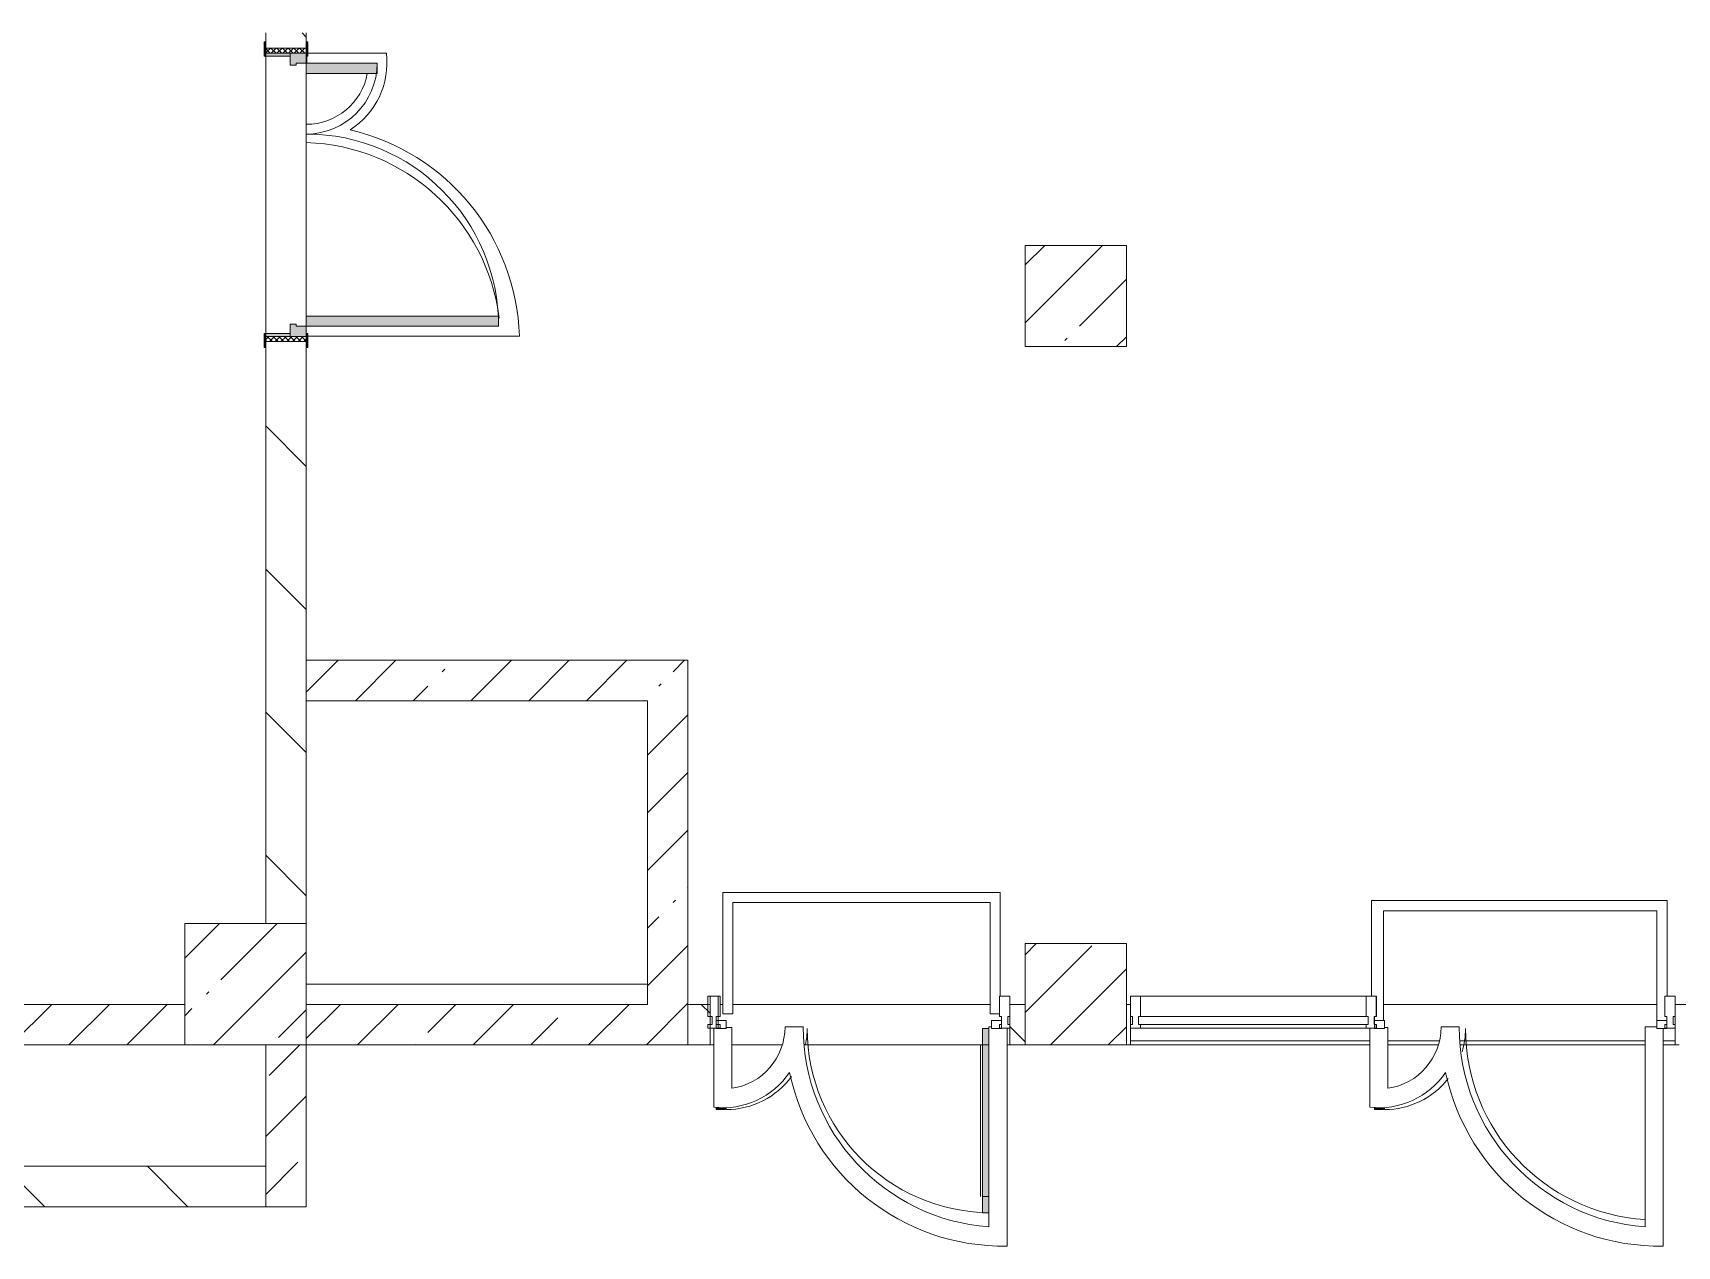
# Model space of a CAD drawing. Header units: millimetres. Extents: x 81731 to 272849, y -8553 to 29000.
# Drawn here: x 211249 to 219369, y 10705 to 16700 of the extents above; entities that cross this region are included whole.
import ezdxf

# ---------------------------------------------------------------- set-up
doc = ezdxf.new("R2010")
doc.units = ezdxf.units.MM
for name, color, linetype, lineweight, true_color in [('A-DETL-GENF-2', 7, 'Continuous', 5, 0xe2e2e2), ('A-DETL-GENF-4', 7, 'Continuous', 5, 0xaaaaaa), ('A-DOOR-4', 7, 'Continuous', 5, 0xe2e2e2), ('A-DOOR-5', 7, 'Continuous', 5, 0xaaaaaa), ('A-DOOR-FRAM-2', 7, 'Continuous', 5, 0xe2e2e2), ('A-DOOR-FRAM-4', 7, 'Continuous', 5, 0xaaaaaa), ('A-FLOR-1', 7, 'Continuous', 5, 0xaaaaaa)]:
    doc.layers.add(name, color=color, linetype=linetype, lineweight=lineweight, true_color=true_color)
for name, color, linetype, lineweight in [('A-GLAZ-CURT-2', 7, 'Continuous', 5), ('A-GLAZ-CWMG-2', 7, 'Continuous', 5), ('A-WALL', 7, 'Continuous', 9), ('I-WALL-24', 7, 'Continuous', 5), ('S-COLS-1', 7, 'Continuous', 5)]:
    doc.layers.add(name, color=color, linetype=linetype, lineweight=lineweight)
pattern_1 = [(135, (145838.57, 0), (-353.5534, -353.5534), [])]
pattern_2 = [(45, (145838.57, 0), (-285.1231, 285.1231), []), (45, (146123.7, 0), (-285.1231, 285.1231), [504.031, -100.806, 16.764, -84.042])]

# ---------------------------------------------------------------- blocks, each defined once
blk = doc.blocks.new('BSC_Колонна _Прямоугольная - 600х600-23205240-2_4_3_птичка')
at = {"layer": 'S-COLS-1'}
h = blk.add_hatch(dxfattribs=at)
h.set_pattern_fill('FP_64', color=256, style=0, pattern_type=2)
h.set_pattern_definition([(45, (-66460, -12000), (-285.1231, 285.1231), []), (45, (-66174.88, -12000), (-285.1231, 285.1231), [504.031, -100.806, 16.764, -84.042])])
h.paths.add_polyline_path([(-300, -300), (300, -300), (300, 300), (-300, 300)])
for p, q in [((300, 300), (-300, 300)), ((-300, 300), (-300, -300)), ((300, -300), (300, 300)), ((-300, -300), (300, -300))]:
    blk.add_line(p, q, dxfattribs=at)
blk = doc.blocks.new('110_Дверь_СКБ_2Ст - Д-6_л__ ДОО_Дв_1450x2100h_Дверь из раздевальной в коридор-V102-2_4_3_птичка')
at = {"layer": 'A-DOOR-4'}
for points in [[(662.5, 100), (662.5, 1050), (612.5, 1050), (612.5, 100)], [(-587.5, 100), (-587.5, 450), (-637.5, 450), (-637.5, 100)]]:
    blk.add_hatch(color=256, dxfattribs=at).paths.add_polyline_path(points)
h = blk.add_hatch(color=256, dxfattribs=at)
h.paths.add_polyline_path([(712.5, 100), (662.5, 100), (662.5, 50), (652.5, 50), (652.5, 20), (712.5, 20)])
h.paths.add_polyline_path([(-627.5, 20), (-627.5, 50), (-637.5, 50), (-637.5, 100), (-687.5, 100), (-687.5, 20)])
at = {"layer": 'A-DOOR-5'}
h = blk.add_hatch(dxfattribs=at)
h.set_pattern_fill('FP_17', color=256, style=0, pattern_type=2)
h.set_pattern_definition([(135, (1576.41, 164.685), (-14.14214, -14.14214), []), (225, (1576.41, 164.685), (14.14214, -14.14214), [])])
h.paths.add_polyline_path([(737.5, 100), (712.5, 100), (712.5, -100), (737.5, -100)])
at = {"layer": 'A-DOOR-FRAM-2'}
for points in [[(-672.5, 100), (-672.5, 108), (-742.5, 108), (-742.5, 100)], [(767.5, 100), (767.5, 108), (697.5, 108), (697.5, 100)], [(-672.5, 20), (-687.5, 20), (-687.5, -100), (-672.5, -94.3)], [(712.5, 20), (697.5, 20), (697.5, -100), (712.5, -100)], [(-672.5, -100), (-742.5, -100), (-742.5, -108), (-672.5, -108)], [(767.5, -108), (767.5, -100), (697.5, -100), (697.5, -108)]]:
    blk.add_hatch(color=256, dxfattribs=at).paths.add_polyline_path(points)
at = {"layer": 'A-DOOR-FRAM-4'}
h = blk.add_hatch(dxfattribs=at)
h.set_pattern_fill('FP_18', color=256, style=0, pattern_type=2)
h.set_pattern_definition([(45, (-546.384, 164.685), (-14.1421, 14.1421), []), (135, (-546.384, 164.685), (-14.1421, -14.1421), [])])
h.paths.add_polyline_path([(-687.5, -94.3), (-687.5, 100), (-712.5, 100), (-712.5, -100), (-687.5, -100)])
at = {"layer": 'A-DOOR-5'}
for p, q in [((662.5, 1050), (612.5, 1050)), ((612.5, 1050), (612.5, 100)), ((662.5, 100), (662.5, 1050)), ((-637.5, 450), (-637.5, 100)), ((-587.5, 450), (-637.5, 450)), ((-587.5, 100), (-587.5, 450)), ((-637.5, 100), (-587.5, 100)), ((612.5, 100), (662.5, 100))]:
    blk.add_line(p, q, dxfattribs=at)
for centre, radius, start, end in [((662.5, 100), 950, 90, 180), ((-637.5, 100), 350, 360, 90)]:
    blk.add_arc(centre, radius, start, end, dxfattribs=at)
at = {"layer": 'A-DOOR-FRAM-4'}
for p, q in [((-672.5, 108), (-742.5, 108)), ((-742.5, 108), (-742.5, 100)), ((-742.5, 100), (-672.5, 100)), ((-687.5, 100), (-712.5, 100)), ((-712.5, 100), (-712.5, -100)), ((-637.5, 100), (-687.5, 100)), ((-687.5, 100), (-687.5, 20)), ((-687.5, -100), (-687.5, 100)), ((-672.5, 100), (-672.5, 108)), ((-637.5, 50), (-637.5, 100)), ((662.5, 100), (662.5, 50)), ((712.5, 100), (662.5, 100)), ((767.5, 108), (697.5, 108)), ((697.5, 108), (697.5, 100)), ((697.5, 100), (767.5, 100)), ((712.5, 20), (712.5, 100)), ((737.5, 100), (712.5, 100)), ((712.5, 100), (712.5, -100)), ((737.5, -100), (737.5, 100)), ((767.5, 100), (767.5, 108)), ((-687.5, 20), (-627.5, 20)), ((-672.5, 20), (-687.5, 20)), ((-687.5, 20), (-687.5, -100)), ((-672.5, -100), (-672.5, 20)), ((-627.5, 50), (-637.5, 50)), ((-627.5, 20), (-627.5, 50)), ((662.5, 50), (652.5, 50)), ((652.5, 50), (652.5, 20)), ((652.5, 20), (712.5, 20)), ((712.5, 20), (697.5, 20)), ((697.5, 20), (697.5, -100)), ((712.5, -100), (712.5, 20)), ((-672.5, -100), (-742.5, -100)), ((-742.5, -100), (-742.5, -108)), ((-742.5, -108), (-672.5, -108)), ((-712.5, -100), (-687.5, -100)), ((-687.5, -100), (-672.5, -100)), ((-672.5, -108), (-672.5, -100)), ((697.5, -100), (712.5, -100)), ((767.5, -100), (697.5, -100)), ((697.5, -100), (697.5, -108)), ((697.5, -108), (767.5, -108)), ((712.5, -100), (737.5, -100)), ((767.5, -108), (767.5, -100))]:
    blk.add_line(p, q, dxfattribs=at)
blk = doc.blocks.new('BSC_Колонна _Прямоугольная - 500х500-V150-2_4_3_птичка')
at = {"layer": 'S-COLS-1'}
h = blk.add_hatch(dxfattribs=at)
h.set_pattern_fill('FP_110', color=256, style=0, pattern_type=2)
h.set_pattern_definition([(45, (-70560, -15400), (-285.1231, 285.1231), []), (45, (-70274.88, -15400), (-285.1231, 285.1231), [504.031, -100.806, 16.764, -84.042])])
h.paths.add_polyline_path([(-250, -250), (250, -250), (250, 250), (-250, 250)])
for p, q in [((250, 250), (-250, 250)), ((-250, 250), (-250, -250)), ((250, -250), (250, 250)), ((-250, -250), (250, -250))]:
    blk.add_line(p, q, dxfattribs=at)
blk = doc.blocks.new('Прямоугольный импост - Импост структурный с накладкой - 160мм Темный-33326475-2_4_3_птичка')
at = {"layer": 'A-GLAZ-CWMG-2'}
for p, q in [((-50, 40), (-50, 140)), ((-50, 140), (0, 140)), ((0, 140), (0, 40)), ((-40, 40), (-50, 40)), ((-50, -17), (-50, 0)), ((-50, 0), (-40, 0)), ((-40, 0), (-40, 40)), ((-10, 40), (-10, 0)), ((0, 40), (-10, 40)), ((-10, 0), (0, 0)), ((0, 0), (0, -17)), ((0, -17), (-50, -17))]:
    blk.add_line(p, q, dxfattribs=at)
blk = doc.blocks.new('Дверь_Витражная_остекление_ - ВВ-6 остекление-32274838-2_4_3_птичка')
at = {"layer": 'A-DETL-GENF-2'}
for points in [[(-610, 930), (-642.6, 930), (-642.6, 20), (-610, 20), (-610, 579)], [(705, 420), (660, 420), (660, 410.2), (705, 410.4)]]:
    blk.add_hatch(color=256, dxfattribs=at).paths.add_polyline_path(points)
at = {"layer": 'A-DETL-GENF-4'}
for p, q in [((-642.6, 930), (-610, 930)), ((-610, 930), (-642.6, 930)), ((-610, 930), (-610, 20)), ((-610, 20), (-610, 930)), ((-642.6, 850), (-610, 850)), ((-601, 850), (-601, 100)), ((705, 420), (660, 420)), ((660, 420), (660, 410.2)), ((705, 420), (660, 420)), ((660, 420), (660, 410.2)), ((705, 420), (705, 408.4)), ((705, 408.4), (705, 420)), ((-642.6, 100), (-610, 100)), ((-610, 20), (-642.6, 20)), ((-642.6, 20), (-610, 20))]:
    blk.add_line(p, q, dxfattribs=at)
at = {"layer": 'A-DOOR-5'}
for p, q in [((655, 420), (655, 410.4)), ((-655, 20), (-705, 20)), ((-705, 20), (-705, -20)), ((-655, -20), (-655, 20)), ((705, 20), (655, 20)), ((655, 20), (655, -20)), ((705, -20), (705, 20)), ((-705, -20), (-655, -20)), ((655, -20), (705, -20))]:
    blk.add_line(p, q, dxfattribs=at)
for centre, radius, start, end in [((-655, 20), 910, 360, 89.20859), ((655, 20), 400, 90, 143.87233), ((655, 20), 400, 168.59224, 180)]:
    blk.add_arc(centre, radius, start, end, dxfattribs=at)
blk = doc.blocks.new('Прямоугольный импост - Импост структурный с накладкой - 160мм Темный-33326241-2_4_3_птичка')
at = {"layer": 'A-GLAZ-CWMG-2'}
for p, q in [((-25, 40), (-25, 140)), ((-25, 140), (25, 140)), ((25, 140), (25, 40)), ((-15, 40), (-25, 40)), ((-25, -17), (-25, 0)), ((-25, 0), (-15, 0)), ((-15, 0), (-15, 40)), ((15, 40), (15, 0)), ((25, 40), (15, 40)), ((15, 0), (25, 0)), ((25, 0), (25, -17)), ((25, -17), (-25, -17))]:
    blk.add_line(p, q, dxfattribs=at)
blk = doc.blocks.new('Прямоугольный импост - Импост структурный с накладкой - 160мм Темный-33326242-2_4_3_птичка')
at = {"layer": 'A-GLAZ-CWMG-2'}
for p, q in [((0, 140), (-50, 140)), ((-50, 140), (-50, 40)), ((0, 40), (0, 140)), ((-50, 40), (-40, 40)), ((-40, 0), (-50, 0)), ((-50, 0), (-50, -17)), ((-40, 40), (-40, 0)), ((-10, 0), (-10, 40)), ((-10, 40), (0, 40)), ((0, 0), (-10, 0)), ((0, -17), (0, 0)), ((-50, -17), (0, -17))]:
    blk.add_line(p, q, dxfattribs=at)
blk = doc.blocks.new('Прямоугольный импост - Импост структурный с накладкой - 160мм Темный-33326237-2_4_3_птичка')
at = {"layer": 'A-GLAZ-CWMG-2'}
for p, q in [((-50, 40), (-50, 140)), ((-50, 140), (0, 140)), ((0, 140), (0, 40)), ((-40, 40), (-50, 40)), ((-50, -17), (-50, 0)), ((-50, 0), (-40, 0)), ((-40, 0), (-40, 40)), ((-10, 40), (-10, 0)), ((0, 40), (-10, 40)), ((-10, 0), (0, 0)), ((0, 0), (0, -17)), ((0, -17), (-50, -17))]:
    blk.add_line(p, q, dxfattribs=at)
blk = doc.blocks.new('Дверь_Витражная_остекление_ - В-18-32468702-2_4_3_птичка')
at = {"layer": 'A-DETL-GENF-2'}
blk.add_hatch(color=256, dxfattribs=at).paths.add_polyline_path([(677.5, 420), (683.2, 410.4), (722.5, 410.4), (722.5, 420), (683.2, 420)])
at = {"layer": 'A-DETL-GENF-4'}
for p, q in [((722.5, 420), (677.5, 420)), ((677.5, 420), (677.5, 409.8)), ((722.5, 420), (677.5, 420)), ((677.5, 420), (677.5, 409.8)), ((722.5, 420), (722.5, 408.9)), ((722.5, 408.9), (722.5, 420))]:
    blk.add_line(p, q, dxfattribs=at)
at = {"layer": 'A-DOOR-5'}
for p, q in [((672.5, 420), (672.5, 409.2)), ((-672.5, 20), (-722.5, 20)), ((-722.5, 20), (-722.5, -20)), ((-672.5, -20), (-672.5, 20)), ((722.5, 20), (672.5, 20)), ((672.5, 20), (672.5, -20)), ((722.5, -20), (722.5, 20)), ((-722.5, -20), (-672.5, -20)), ((672.5, -20), (722.5, -20))]:
    blk.add_line(p, q, dxfattribs=at)
for centre, radius, start, end in [((-672.5, 20), 945, 360, 86.42063), ((672.5, 20), 400, 90, 141.82821), ((672.5, 20), 400, 163.22836, 180)]:
    blk.add_arc(centre, radius, start, end, dxfattribs=at)
blk = doc.blocks.new('Системная панель - Стекло - 40мм-32468815-2_4_3_птичка')
at = {"layer": 'A-GLAZ-CURT-2'}
for p, q in [((567, 0), (-567, 0)), ((-567, 0), (-567, -40)), ((567, -40), (567, 0)), ((-567, -40), (567, -40))]:
    blk.add_line(p, q, dxfattribs=at)
blk = doc.blocks.new('Прямоугольный импост - Импост структурный с накладкой - 160мм Темный-33326239-2_4_3_птичка')
at = {"layer": 'A-GLAZ-CWMG-2'}
for p, q in [((-25, 40), (-25, 140)), ((-25, 140), (25, 140)), ((25, 140), (25, 40)), ((-15, 40), (-25, 40)), ((-25, -17), (-25, 0)), ((-25, 0), (-15, 0)), ((-15, 0), (-15, 40)), ((15, 40), (15, 0)), ((25, 40), (15, 40)), ((15, 0), (25, 0)), ((25, 0), (25, -17)), ((25, -17), (-25, -17))]:
    blk.add_line(p, q, dxfattribs=at)
blk = doc.blocks.new('Прямоугольный импост - Импост структурный с накладкой - 160мм Темный-32468813-2_4_3_птичка')
at = {"layer": 'A-GLAZ-CWMG-2'}
for p, q in [((70880, 11940), (71994, 11940)), ((70880, 11783), (71994, 11783))]:
    blk.add_line(p, q, dxfattribs=at)

msp = doc.modelspace()

# ---------------------------------------------------------------- hatches: boundary and pattern name
at = {"layer": 'I-WALL-24'}
h = msp.add_hatch(dxfattribs=at)
h.set_pattern_fill('FP_77', color=256, style=0, pattern_type=2)
h.set_pattern_definition(pattern_1)
h.paths.add_polyline_path([(212398.6, 12300), (212598.6, 12300), (212598.6, 15175), (212398.6, 15175), (212398.6, 13534.8)])
h.paths.add_polyline_path([(212598.6, 16625), (212598.6, 16700), (212398.6, 16700), (212404.3, 16625)])
h.paths.add_polyline_path([(212460.6, 17300), (212598.6, 17300), (212598.6, 22700), (212398.6, 22700), (212398.6, 17300)])
h.paths.add_polyline_path([(212598.6, 23300), (212598.6, 24050), (212398.6, 24050), (212398.6, 23300)])
h.paths.add_polyline_path([(212598.6, 25950), (212598.6, 26500), (212398.6, 26500), (212398.6, 25950)])
h = msp.add_hatch(dxfattribs=at)
h.set_pattern_fill('FP_74', color=256, style=0, pattern_type=2)
h.set_pattern_definition(pattern_2)
h.paths.add_polyline_path([(214283.6, 13400), (214483.6, 13400), (214483.6, 13600), (212598.6, 13600), (212598.6, 13400), (213331.8, 13400)])
h = msp.add_hatch(dxfattribs=at)
h.set_pattern_fill('FP_74', color=256, style=0, pattern_type=2)
h.set_pattern_definition(pattern_2)
h.paths.add_polyline_path([(214283.6, 11700), (214483.6, 11700), (214483.6, 13400), (214283.6, 13400), (214283.6, 11799.5)])
h = msp.add_hatch(dxfattribs=at)
h.set_pattern_fill('FP_74', color=256, style=0, pattern_type=2)
h.set_pattern_definition(pattern_2)
h.paths.add_polyline_path([(201538.6, 11700), (205998.6, 11700), (205998.6, 11900), (200598.6, 11900), (200598.6, 11700), (201338.6, 11700)])
h.paths.add_polyline_path([(207766.7, 11700), (211998.6, 11700), (211998.6, 11900), (206598.6, 11900), (206598.6, 11700), (207198.6, 11700)])
h = msp.add_hatch(dxfattribs=at)
h.set_pattern_fill('FP_74', color=256, style=0, pattern_type=2)
h.set_pattern_definition(pattern_2)
h.paths.add_polyline_path([(213331.8, 11700), (214283.6, 11700), (214283.6, 11900), (212598.6, 11900), (212598.6, 11700)])
h = msp.add_hatch(dxfattribs=at)
h.set_pattern_fill('FP_77', color=256, style=0, pattern_type=2)
h.set_pattern_definition(pattern_1)
h.paths.add_polyline_path([(214483.6, 11700), (214592.6, 11700), (214592.6, 11900), (214483.6, 11900), (214483.6, 11799.5)])
h.paths.add_polyline_path([(221318.6, 11700), (221318.6, 11900), (219358.6, 11900), (219358.6, 11700), (220752, 11700)])
h.paths.add_polyline_path([(216148.6, 11700), (216148.6, 11900), (216072.6, 11900), (216072.6, 11700), (216114.4, 11700)])
h.paths.add_polyline_path([(216668.6, 11700), (216668.6, 11900), (216648.6, 11900), (216648.6, 11700)])
h = msp.add_hatch(dxfattribs=at)
h.set_pattern_fill('FP_74', color=256, style=0, pattern_type=2)
h.set_pattern_definition(pattern_2)
h.paths.add_polyline_path([(212398.6, 10900), (212598.6, 10900), (212598.6, 11700), (212398.6, 11700), (212398.6, 11100)])
h = msp.add_hatch(dxfattribs=at)
h.set_pattern_fill('FP_77', color=256, style=0, pattern_type=2)
h.set_pattern_definition(pattern_1)
h.paths.add_polyline_path([(212398.6, 10900), (212398.6, 11100), (207998.6, 11100), (207998.6, 10900), (209621.8, 10900)])
at = {"layer": 'S-COLS-1'}
h = msp.add_hatch(dxfattribs=at)
h.set_pattern_fill('FP_74', color=256, style=0, pattern_type=2)
h.set_pattern_definition(pattern_2)
h.paths.add_polyline_path([(216148.6, 11700), (216648.6, 11700), (216648.6, 12200), (216148.6, 12200), (216148.6, 11799.5)])

# ---------------------------------------------------------------- linework, layer by layer
at = {"layer": 'A-FLOR-1'}
for p, q in [((212601.6, 16585), (212601.6, 16550)), ((212994.6, 16600), (212606.6, 16600)), ((212598.6, 16248.1), (212598.6, 16158)), ((212606.6, 15201.1), (213650.9, 15201.1)), ((216025.4, 12453), (214655.4, 12453)), ((214655.4, 12453), (214655.4, 11853)), ((216025.4, 11940), (216025.4, 12453)), ((214705.4, 11853), (214705.4, 12403)), ((214705.4, 12403), (215975.4, 12403)), ((215975.4, 12403), (215975.4, 11853)), ((219319.1, 12412.4), (217859.3, 12412.4)), ((217859.3, 12412.4), (217859.3, 11940)), ((217919.3, 11820), (217919.3, 12362.4)), ((217919.3, 12362.4), (219269.1, 12362.4)), ((219269.1, 12362.4), (219269.1, 11820)), ((219319.1, 11940), (219319.1, 12412.4)), ((214283.6, 12000), (212598.6, 12000)), ((214611, 11783), (214611, 11392.1)), ((214655.4, 11853), (214705.4, 11853)), ((214700.5, 11785.1), (214672.6, 11785.1)), ((214700.5, 11485.1), (214700.5, 11785.1)), ((215052.5, 11788.1), (214962.9, 11788.1)), ((215982.6, 11788.1), (215970.2, 11788.1)), ((215970.2, 11788.1), (215970.2, 10800.5)), ((215975.4, 11853), (216022.6, 11853)), ((216059.9, 10705.4), (216059.9, 11783)), ((217851, 11783), (217851, 11392.1)), ((217940.5, 11785.1), (217923.6, 11785.1)), ((217940.5, 11485.1), (217940.5, 11785.1)), ((218292.5, 11788.1), (218202.9, 11788.1)), ((219268.6, 11788.1), (219210.2, 11788.1)), ((219210.2, 11788.1), (219210.2, 10800.5)), ((219299.9, 10705.4), (219299.9, 11780)), ((214611, 11700), (214592.6, 11700)), ((216072.6, 11700), (216059.9, 11700)), ((216668.6, 11720), (217851, 11720)), ((217851, 11700), (216668.6, 11700)), ((217940.5, 11720), (218194.6, 11720)), ((218296.2, 11720), (219210.2, 11720)), ((219299.9, 11720), (219358.6, 11720)), ((219358.6, 11700), (219299.9, 11700))]:
    msp.add_line(p, q, dxfattribs=at)
for centre, radius, start, end in [((212602.4, 16553.3), 395, 302.61833, 6.79242), ((212598.6, 16554.3), 306.2, 270, 349.74815), ((212572.4, 15169.3), 1079, 1.68848, 76.98917), ((212568.6, 15168.2), 990.3, 7.11312, 88.26401), ((214656.7, 11788.1), 306.2, 278.22053, 360), ((216042.8, 11788.1), 990.3, 180, 265.79425), ((217896.7, 11788.1), 306.2, 278.22053, 360), ((219282.8, 11788.1), 990.3, 180, 265.79425), ((214657.7, 11784.3), 395, 263.20758, 326.07537), ((216041.7, 11784.3), 1079, 191.7891, 270.96685), ((217897.7, 11784.3), 395, 263.20758, 326.07537), ((219281.7, 11784.3), 1079, 191.7891, 270.96685)]:
    msp.add_arc(centre, radius, start, end, dxfattribs=at)
at = {"layer": 'A-WALL'}
for p, q in [((214483.6, 11700), (214483.6, 11900)), ((212398.6, 10900), (212398.6, 11100))]:
    msp.add_line(p, q, dxfattribs=at)
at = {"layer": 'I-WALL-24'}
for p, q in [((212398.6, 16700), (212398.6, 16655)), ((212598.6, 16655), (212598.6, 16700)), ((212398.6, 15215), (212398.6, 16585)), ((212598.6, 16500), (212598.6, 16248.1)), ((212598.6, 16158), (212598.6, 15300)), ((212398.6, 15145), (212398.6, 12300)), ((212598.6, 12300), (212598.6, 15145)), ((214483.6, 13600), (212598.6, 13600)), ((214483.6, 11900), (214483.6, 13600)), ((212598.6, 13400), (214283.6, 13400)), ((214283.6, 13400), (214283.6, 11900)), ((211998.6, 11900), (206598.6, 11900)), ((214283.6, 11900), (212598.6, 11900)), ((214592.6, 11900), (214483.6, 11900)), ((214592.6, 11700), (214592.6, 11900)), ((214642.6, 11900), (214655.4, 11900)), ((214705.4, 11900), (215975.4, 11900)), ((216148.6, 11900), (216072.6, 11900)), ((216072.6, 11900), (216072.6, 11700)), ((216148.6, 11700), (216148.6, 11900)), ((216668.6, 11900), (216648.6, 11900)), ((216648.6, 11900), (216648.6, 11700)), ((216668.6, 11700), (216668.6, 11900)), ((217919.3, 11900), (219269.1, 11900)), ((221318.6, 11900), (219358.6, 11900)), ((219358.6, 11900), (219358.6, 11700)), ((210298.6, 11700), (211998.6, 11700)), ((212398.6, 11700), (212398.6, 11100)), ((212598.6, 10900), (212598.6, 11700)), ((212598.6, 11700), (214592.6, 11700)), ((214948.3, 11700), (214700.5, 11700)), ((215970.2, 11700), (215057.3, 11700)), ((216072.6, 11700), (216148.6, 11700)), ((216668.6, 11700), (216648.6, 11700)), ((218188.3, 11700), (217940.5, 11700)), ((219210.2, 11700), (218297.3, 11700)), ((219378.6, 11700), (219358.6, 11700)), ((212398.6, 11100), (210298.6, 11100)), ((207798.6, 10900), (212598.6, 10900))]:
    msp.add_line(p, q, dxfattribs=at)
at = {"layer": 'S-COLS-1'}
for p, q in [((216648.6, 12200), (216148.6, 12200)), ((216148.6, 12200), (216148.6, 11900)), ((216648.6, 11900), (216648.6, 12200)), ((216148.6, 11900), (216148.6, 11700)), ((216648.6, 11700), (216648.6, 11900)), ((216148.6, 11700), (216648.6, 11700))]:
    msp.add_line(p, q, dxfattribs=at)

# ---------------------------------------------------------------- block references
at = {"layer": 'A-DOOR-5'}
for name, p, rotation in [('110_Дверь_СКБ_2Ст - Д-6_л__ ДОО_Дв_1450x2100h_Дверь из раздевальной в коридор-V102-2_4_3_птичка', (212498.6, 15912.5), 269.9999999999999), ('Дверь_Витражная_остекление_ - ВВ-6 остекление-32274838-2_4_3_птичка', (215327.6, 11800), 180), ('Дверь_Витражная_остекление_ - В-18-32468702-2_4_3_птичка', (218596.1, 11800), 180)]:
    msp.add_blockref(name, p, dxfattribs=dict(at, rotation=rotation))
at = {"layer": 'A-GLAZ-CURT-2', "rotation": 180}
msp.add_blockref('Системная панель - Стекло - 40мм-32468815-2_4_3_птичка', (217275.6, 11800), dxfattribs=at)
at = {"layer": 'A-GLAZ-CWMG-2', "extrusion": (0, 0, -1)}
for name, p in [('Прямоугольный импост - Импост структурный с накладкой - 160мм Темный-33326241-2_4_3_птичка', (-214607.6, 11800)), ('Прямоугольный импост - Импост структурный с накладкой - 160мм Темный-33326475-2_4_3_птичка', (-214592.6, 11800)), ('Прямоугольный импост - Импост структурный с накладкой - 160мм Темный-33326237-2_4_3_птичка', (-216668.6, 11800)), ('Прямоугольный импост - Импост структурный с накладкой - 160мм Темный-33326239-2_4_3_птичка', (-217857.6, 11800)), ('Прямоугольный импост - Импост структурный с накладкой - 160мм Темный-33326241-2_4_3_птичка', (-217858.6, 11800))]:
    msp.add_blockref(name, p, dxfattribs=at)
at = {"layer": 'A-GLAZ-CWMG-2'}
for name, p in [('Прямоугольный импост - Импост структурный с накладкой - 160мм Темный-33326242-2_4_3_птичка', (216072.6, 11800)), ('Прямоугольный импост - Импост структурный с накладкой - 160мм Темный-32468813-2_4_3_птичка', (145838.6, 0)), ('Прямоугольный импост - Импост структурный с накладкой - 160мм Темный-33326242-2_4_3_птичка', (219358.6, 11800))]:
    msp.add_blockref(name, p, dxfattribs=at)
at = {"layer": 'S-COLS-1'}
for name, p in [('BSC_Колонна _Прямоугольная - 500х500-V150-2_4_3_птичка', (216398.6, 15400)), ('BSC_Колонна _Прямоугольная - 600х600-23205240-2_4_3_птичка', (212298.6, 12000))]:
    msp.add_blockref(name, p, dxfattribs=at)

doc.saveas('drawing.dxf')
